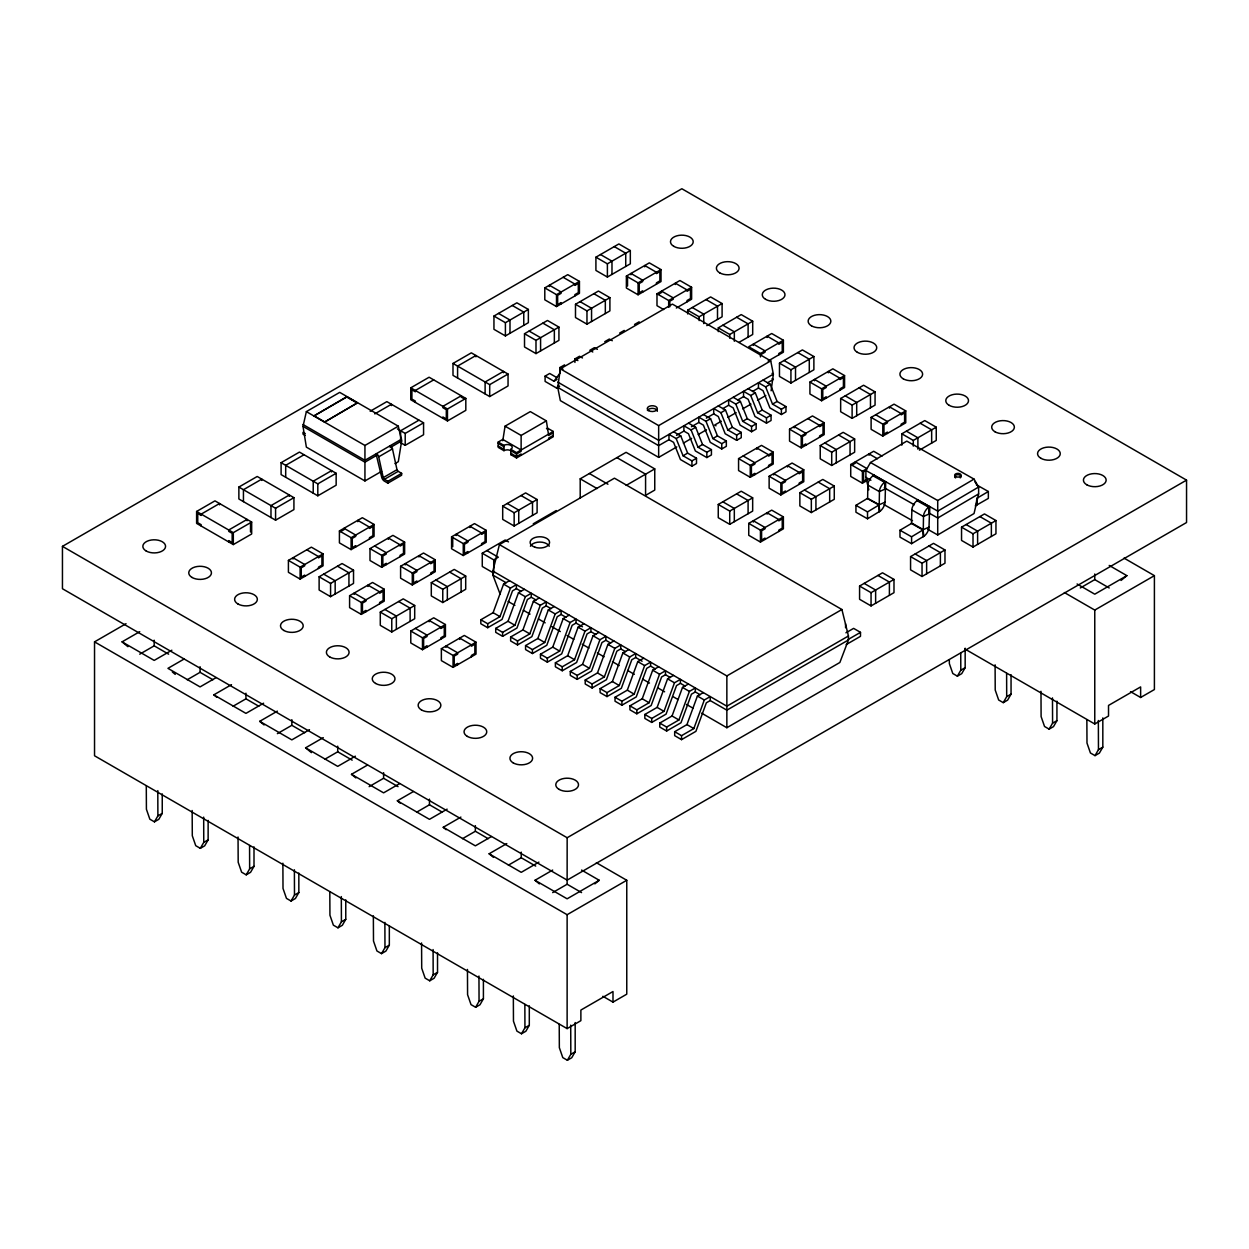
<?xml version="1.0" encoding="UTF-8"?>
<svg xmlns="http://www.w3.org/2000/svg" width="1249" height="1249" viewBox="0 0 1249 1249"><rect width="100%" height="100%" fill="white"/><g stroke="black" fill="none" stroke-linecap="round" stroke-linejoin="round"><path stroke-width="1.5" d="M937.718 534.962L937.718 500.521L974.033 479.101L978.623 487.032L978.623 493.917L974.033 513.542L937.718 534.962L927.632 529.264M867.633 498.32L855.94 505.345L855.94 512.231L867.524 518.788L867.524 511.903L879.218 504.877L879.452 490.56A8.759 4.996 -60.5 0 1 883.792 482.957L885.603 481.63L885.057 502.192L879.249 504.721L867.633 498.32L867.868 484.019A8.759 4.996 -60.5 0 1 872.192 476.4L874.019 475.088M923.838 536.336L923.073 530.013L911.473 523.472L911.911 508.905A8.759 4.996 -60.5 0 1 916.251 501.302L918.062 499.975M911.583 543.69L924.65 535.727A8.759 4.996 -60.5 0 0 928.991 528.108L929.646 506.532L927.835 507.843A8.759 4.996 -60.5 0 0 923.511 515.462L923.276 529.763L911.583 536.789L911.583 543.69L899.983 537.132L899.983 530.247L911.473 523.472M885.057 502.192L884.948 503.222A8.759 4.996 -60.5 0 1 880.607 510.825L867.524 518.788M976.094 505.517L976.859 498.289L988.349 491.513L976.765 484.971M381.632 471.326L364.942 480.943L306.364 447.126L303.007 426.377L306.364 411.624L339.712 392.373L398.306 426.19L401.647 440.944L398.306 461.693L394.965 463.613M553.245 432.794L548.654 435.448L546.359 420.866L530.31 411.608L505.064 426.174L502.769 440.741M676.786 446.923L658.66 457.384L560.348 400.617L557.725 387.377L560.348 368.83L672.43 304.116L770.742 360.883L773.365 374.138L771.117 390.781M500.115 594.118L492.871 575.071L492.871 571.09L499.413 544.611L614.446 478.18L841.904 609.512L848.446 635.991L848.446 639.972L839.874 662.485L726.856 727.73L701.626 713.163M521.192 591.433L516.383 588.638L512.496 590.886L502.036 619.442L487.703 627.716L480.818 623.751L480.818 619.769L493.105 612.681L503.566 584.126L509.498 580.691M480.818 619.769L487.703 623.751L499.99 616.647L510.451 588.092L516.383 584.673L516.383 588.638M536.102 600.035L531.293 597.256L527.421 599.489L516.961 628.044L502.613 636.319L495.728 632.353L495.728 628.372L508.015 621.284L518.476 592.729L524.408 589.309M495.728 628.372L502.613 632.353L514.9 625.265L525.361 596.71L531.293 593.275L531.293 597.256M551.028 608.638L546.203 605.859L542.331 608.107L531.871 636.662L517.523 644.937L510.638 640.956L510.638 636.99L522.925 629.902L533.385 601.347L539.318 597.912M510.638 636.99L517.523 640.956L529.81 633.868L540.271 605.312L546.203 601.893L546.203 605.859M565.938 617.256L561.113 614.477L557.241 616.709L546.781 645.265L532.433 653.539L525.564 649.574L525.564 645.592L537.835 638.504L548.295 609.949L554.228 606.53M525.564 645.592L532.433 649.574L544.72 642.486L555.181 613.93L561.113 610.496L561.113 614.477M582.456 626.795L576.023 623.079L572.151 625.312L561.691 653.867L547.343 662.157L540.474 658.176L540.474 654.211L552.745 647.123L563.205 618.567L569.138 615.133M540.474 654.211L547.343 658.176L559.63 651.088L570.09 622.533L576.023 619.114L576.023 623.079M595.757 634.476L590.933 631.697L587.061 633.93L576.601 662.485L562.269 670.76L555.383 666.794L555.383 662.813L567.655 655.725L578.115 627.17L584.048 623.735M555.383 662.813L562.269 666.794L574.54 659.706L585 631.151L590.933 627.716L590.933 631.697M610.667 643.079L605.843 640.3L601.971 642.532L591.511 671.088L577.179 679.378L570.293 675.397L570.293 671.431L582.565 664.327L593.025 635.772L598.974 632.353M570.293 671.431L577.179 675.397L589.45 668.309L599.91 639.753L605.843 636.319L605.843 640.3M625.577 651.697L620.753 648.902L616.881 651.151L606.421 679.706L592.088 687.98L585.203 683.999L585.203 680.034L597.475 672.946L607.935 644.39L613.884 640.956M585.203 680.034L592.088 683.999L604.36 676.911L614.82 648.356L620.753 644.937L620.753 648.902M642.095 661.221L635.679 657.52L631.791 659.753L621.331 688.308L606.998 696.583L600.113 692.617L600.113 688.636L612.4 681.548L622.861 652.993L628.793 649.574M600.113 688.636L606.998 692.617L619.27 685.529L629.73 656.974L635.679 653.539L635.679 657.52M655.397 668.902L650.588 666.123L646.701 668.371L636.241 696.926L621.908 705.201L615.023 701.22L615.023 697.254L627.31 690.166L637.771 661.611L643.703 658.176M615.023 697.254L621.908 701.22L634.18 694.132L644.64 665.576L650.588 662.157L650.588 666.123M670.307 677.52L665.498 674.741L661.611 676.974L651.151 705.529L636.818 713.803L629.933 709.838L629.933 705.857L642.22 698.769L652.681 670.213L658.613 666.794M629.933 705.857L636.818 709.838L649.105 702.75L659.566 674.195L665.498 670.76L665.498 674.741M685.217 686.123L680.408 683.344L676.536 685.576L666.076 714.131L651.728 722.422L644.843 718.44L644.843 714.475L657.13 707.387L667.591 678.832L673.523 675.397M644.843 714.475L651.728 718.44L664.015 711.352L674.476 682.797L680.408 679.378L680.408 683.344M700.143 694.741L695.318 691.946L691.446 694.194L680.986 722.749L666.638 731.024L659.753 727.059L659.753 723.077L672.04 715.989L682.5 687.434L688.433 683.999M659.753 723.077L666.638 727.059L678.925 719.97L689.386 691.4L695.318 687.98L695.318 691.946M848.446 639.972L726.856 710.166L710.228 700.564L706.356 702.797L695.896 731.352L681.548 739.642L674.679 735.661L674.679 731.695L686.95 724.592L697.41 696.036L703.343 692.617M674.679 731.695L681.548 735.661L693.835 728.573L704.295 700.018L710.228 696.583L710.228 700.564M974.033 479.101L906.79 441.116L870.491 462.52L865.9 470.498L863.559 471.935L863.559 481.208L867.009 479.21L867.009 480.537L862.419 483.191L850.725 476.431L850.725 464.519L873.66 451.264L882.013 456.088M146.289 785.964L146.414 809.274L149.849 819.203L154.439 821.842L157.889 815.894L162.245 813.364L162.245 793.896M162.245 813.364L158.795 819.328L154.439 821.842M192.159 810.507L192.299 835.753L195.734 845.682L200.324 848.336L203.759 842.372L208.13 839.859L208.13 820.39M208.13 839.859L204.68 845.823L200.324 848.336M238.044 837.002L238.184 862.247L241.619 872.177L246.209 874.831L249.644 868.867L254 866.353L254 846.869M254 866.353L250.565 872.317L246.209 874.831M282.883 863.2L283.008 888.445L286.458 898.374L291.048 901.029L294.483 895.065L298.839 892.551L298.839 873.067M298.839 892.551L295.404 898.499L291.048 901.029M329.814 891.927L329.939 915.22L333.374 925.166L337.964 927.804L341.414 921.84L345.77 919.326L345.77 899.858M345.77 919.326L342.335 925.29L337.964 927.804M373.357 915.798L373.498 941.043L376.933 950.973L381.523 953.627L384.973 947.663L389.329 945.15L389.329 925.665M389.329 945.15L385.879 951.114L381.523 953.627M421.569 942.964L421.709 968.209L425.144 978.139L429.734 980.793L433.169 974.829L437.525 972.315L437.525 952.831M437.525 972.315L434.09 978.264L429.734 980.793M467.454 969.443L467.579 994.688L471.029 1004.633L475.619 1007.272L479.054 1001.308L483.41 998.794L483.41 979.325M483.41 998.794L479.975 1004.758L475.619 1007.272M513.339 995.937L513.464 1021.182L516.914 1031.112L521.489 1033.766L524.939 1027.802L529.295 1025.288L529.295 1005.804M529.295 1025.288L525.86 1031.252L521.489 1033.766M559.224 1024.367L559.349 1047.677L562.784 1057.606L567.374 1060.26L570.824 1054.297L575.18 1051.783L575.18 1022.556M575.18 1051.783L571.73 1057.731L567.374 1060.26M949.318 659.691L949.349 663.578L952.784 673.508L957.374 676.162L960.809 670.198L965.165 667.684L965.165 648.2M965.165 667.684L961.73 673.633L957.374 676.162M995.094 664.811L995.219 690.057L998.669 700.002L1003.259 702.641L1006.694 696.692L1011.05 694.163L1011.05 674.694M1011.05 694.163L1007.615 700.127L1003.259 702.641M1040.979 691.306L1041.104 716.551L1044.539 726.481L1049.129 729.135L1052.579 723.171L1056.935 720.657L1056.935 701.189M1056.935 720.657L1053.5 726.621L1049.129 729.135M1086.864 719.736L1086.989 743.046L1090.424 752.975L1095.014 755.629L1098.464 749.665L1102.82 747.152L1102.82 717.925M1102.82 747.152L1099.37 753.116L1095.014 755.629M559.63 386.269L556.57 388.033L545.095 381.413L545.095 376.121L553.978 381.242L559.708 373.513M556.57 388.033L558.865 384.942M594.852 883.886L599.239 880.28L581.566 870.069M1121.04 580.457L1126.879 575.648L1109.206 565.438M879.015 512.012L879.077 505.08L867.431 498.57M923.073 530.013L923.073 536.898M978.623 487.032L937.765 511.122L865.9 470.498L865.9 477.383L868.82 489.842M978.623 493.917L937.765 518.007L929.412 513.277M975.266 505.876L988.349 498.398L988.349 491.513M62.45 546.359L681.845 188.74L1186.55 480.131L1186.55 522.519L567.155 880.123L62.45 588.732L62.45 546.359L567.155 837.736L1186.55 480.131M357.417 403.13L346.785 396.995L313.889 415.979L346.785 396.729L357.417 402.865L324.521 422.115L357.417 402.865M493.948 316.059L516.883 302.82L528.358 309.44L528.358 322.695L505.408 335.934L493.948 329.314L493.948 316.059L505.408 322.695L528.358 309.44M595.914 257.2L618.864 243.945L630.323 250.565L630.323 263.82L607.389 277.059L595.914 270.44L595.914 257.2L607.389 263.82L630.323 250.565M544.798 287.894L567.749 274.655L579.442 281.4L579.442 293.328L556.508 306.567L544.798 299.822L544.798 287.894L556.508 294.655L579.442 281.4M196.608 511.466L214.953 500.865L251.673 522.066L251.673 533.979L233.313 544.58L196.608 523.393L196.608 511.466L233.313 532.652L251.673 522.066M238.871 487.063L257.216 476.478L293.921 497.664L293.921 509.592L275.576 520.177L238.871 498.991L238.871 487.063L275.576 508.265L293.921 497.664M281.103 462.692L299.448 452.091L336.153 473.277L336.153 485.205L317.808 495.806L281.103 474.604L281.103 462.692L317.808 483.878L336.153 473.277M370.172 411.264L386.862 401.632L423.567 422.818L423.567 434.746L405.207 445.331L400.617 442.692L400.617 441.365M410.765 387.83L429.11 377.229L465.815 398.415L465.815 410.343L447.47 420.944L410.765 399.742L410.765 387.83L447.47 409.016L465.815 398.415M452.997 363.443L471.341 352.843L508.046 374.044L508.046 385.957L489.702 396.558L452.997 375.371L452.997 363.443L489.702 384.63L508.046 374.044M304.038 454.745L285.693 465.331L285.693 477.259M374.762 413.903L391.437 404.27L391.437 405.597M433.7 379.883L415.355 390.469L415.355 391.796L411.905 389.813L411.905 399.087L415.355 401.07L415.355 402.397M524.518 333.717L547.468 320.478L558.928 327.097L558.928 340.353L535.993 353.592L524.518 346.972L524.518 333.717L535.993 340.353L558.928 327.097M575.492 304.288L598.443 291.048L609.902 297.668L609.902 310.907L586.968 324.162L575.492 317.543L575.492 304.288L586.968 310.907L609.902 297.668M626.374 276.107L649.324 262.868L661.018 269.612L661.018 281.54L638.083 294.78L626.374 288.035L626.374 276.107L638.083 282.867L661.018 269.612M306.364 411.624L364.942 445.456L398.306 426.19M418.977 420.164L400.617 430.764L400.617 439.507M397.385 428.891L405.207 433.419L423.567 422.818M401.647 439.102L364.942 460.288L303.007 424.519M376.48 455.557L381.726 477.399A4.09 2.357 60 0 0 384.442 481.162L387.893 483.144L401.647 475.198L401.647 473.355L387.893 481.302L384.442 479.304A1.827 1.046 60 0 1 383.24 477.633L378.697 456.822A3.435 1.983 60 0 0 376.417 453.668L376.417 455.51L364.942 462.146L303.007 426.377M390.188 447.564L401.647 440.944M663.672 309.549L656.99 305.693L656.99 293.78L679.924 280.525L691.618 287.286L691.618 299.214L676.333 308.035M658.129 294.436L661.58 292.453M378.697 456.822L392.467 448.875A3.435 1.983 60 0 0 390.188 445.721M656.99 293.78L668.683 300.525L691.618 287.286M545.095 376.121L549.685 373.467L557.085 377.744M560.02 372.811L560.02 367.503L564.595 364.864M574.93 362.429L574.93 358.9L579.52 356.246L582.471 357.963M604.75 341.68L609.34 339.041L612.291 340.743M619.66 333.077L624.25 330.423M634.57 324.459L639.16 321.82M602.877 996.28L612.994 1002.12L612.994 991.534L580.879 1010.066L580.879 1020.667L567.124 1028.614L94.534 755.77L94.534 641.861L126.024 623.688M383.24 477.633L396.995 469.686L392.467 448.875M553.978 381.242L557.038 379.477M384.442 479.304L398.212 471.357L401.647 473.355M687.684 313.952L687.684 310.174L710.619 296.934L722.094 303.554L722.094 316.793L706.793 325.63M127.913 646.685L122.074 641.861L139.732 631.666M687.684 310.174L699.143 316.793L722.094 303.554M288.41 560.395L311.36 547.156L323.054 553.9L323.054 565.828L300.119 579.068L288.41 572.307L288.41 560.395L300.119 567.155L323.054 553.9M339.416 530.95L362.351 517.711L374.06 524.455L374.06 536.383L351.11 549.622L339.416 542.878L339.416 530.95L351.11 537.71L374.06 524.455M340.555 531.606L344.006 529.623L344.006 528.296L355.7 535.056L355.7 536.383L352.265 538.366L352.265 547.64L355.7 545.657L355.7 546.984M511.575 451.248A4.871 2.81 0 0 0 503.925 450.67L498.195 447.361L498.195 442.068L502.769 439.414L521.13 450.015M139.732 654.179L154.189 645.842L168.631 654.179M505.064 426.174L521.13 435.448L546.359 420.866M718.284 331.625L718.284 327.847L741.219 314.592L752.694 321.212L752.694 334.467L738.924 342.413M171.847 650.214L154.189 660.409L122.074 641.861M510.81 449.343L516.54 452.653L553.245 431.467L553.245 436.76L516.54 457.961L510.81 454.652L510.81 449.343A4.871 2.81 0 0 0 510.81 445.378A4.871 2.81 0 0 0 503.925 445.378L498.195 442.068M553.245 435.448L548.654 438.087L548.654 439.414M718.284 327.847L729.759 334.467L752.694 321.212M319.12 576.788L342.054 563.549L353.529 570.168L353.529 583.408L330.579 596.663L319.12 590.028L319.12 576.788L330.579 583.408L353.529 570.168M370.001 548.608L392.935 535.368L404.629 542.113L404.629 554.041L381.694 567.28L370.001 560.52L370.001 548.608L381.694 555.368L404.629 542.113M184.009 659.082L167.944 668.356L200.059 686.903L216.124 677.629M187.225 679.753L200.059 672.337L212.908 679.753M783.388 340.259L771.695 333.514L748.744 346.754L760.454 353.514L783.388 340.259L783.388 352.187L768.088 361.008M761.593 354.17L765.028 352.187L765.028 350.86L753.334 344.1L753.334 345.427M502.691 506.142L525.626 492.902L537.101 499.522L537.101 512.761L514.151 526.016L502.691 519.381L502.691 506.142L514.151 512.761L537.101 499.522M349.595 595.711L372.545 582.471L384.239 589.231L384.239 601.144L361.304 614.399L349.595 607.639L349.595 595.711L361.304 602.471L384.239 589.231M400.601 566.281L423.536 553.026L435.245 559.786L435.245 571.699L412.295 584.954L400.601 578.193L400.601 566.281L412.295 573.026L435.245 559.786M451.576 536.851L474.511 523.596L486.22 530.357L486.22 542.269L463.27 555.524L451.576 548.764L451.576 536.851L463.27 543.596L486.22 530.357M560.348 368.83L658.66 425.597L770.742 360.883M779.47 363.162L802.404 349.923L813.88 356.543L813.88 369.782L790.929 383.037L779.47 376.417L779.47 363.162L790.929 369.782L813.88 356.543M580.207 498.086L580.207 478.82L626.077 452.325L654.757 468.89L654.757 490.076L645.577 495.369L645.577 474.183L616.912 457.634M216.748 697.254L213.829 694.85L231.502 684.655M673.57 431.748L680.752 435.901L687.637 453.122L696.505 458.242L696.505 463.535L691.93 466.189L680.455 459.554L673.57 442.349L668.98 439.695L658.66 445.659L557.725 387.377M676.521 435.339L683.89 431.092L688.48 433.731L695.365 450.951L706.84 457.571L711.43 454.933L711.43 449.624L702.547 444.503L695.662 427.283L688.48 423.13M691.431 426.736L698.8 422.474L703.39 425.128L710.275 442.349L721.75 448.969L726.34 446.315L726.34 441.022L717.457 435.901L710.572 418.68L703.39 414.527M706.341 418.118L713.71 413.872L718.3 416.51L725.185 433.731L736.66 440.351L741.25 437.712L741.25 432.404L732.367 427.283L725.497 410.062L718.3 405.925M722.734 408.657L728.635 405.254L733.21 407.908L740.095 425.128L751.57 431.748L756.16 429.094L756.16 423.801L747.292 418.68L740.407 401.46L733.21 397.307M737.644 400.055L743.545 396.651L748.135 399.29L755.005 416.51L766.48 423.146L771.07 420.491L771.07 415.199L762.202 410.062L755.317 392.857L748.135 388.704M752.554 391.452L758.455 388.033L763.045 390.687L769.915 407.908L781.39 414.527L785.98 411.873L785.98 406.581L777.112 401.46L770.227 384.239L763.045 380.086M767.464 382.834L773.365 379.431L772.054 378.666M668.98 439.695L668.98 434.402L676.162 438.54L680.752 435.901M683.89 431.092L683.89 425.784L691.087 429.937L695.662 427.283M698.8 422.474L698.8 417.182L705.997 421.319L710.572 418.68M713.71 413.872L713.71 408.564L720.907 412.716L725.497 410.062M728.635 405.254L728.635 399.961L735.817 404.114L740.407 401.46M743.545 396.651L743.545 391.343L750.727 395.496L755.317 392.857M758.455 388.033L758.455 382.74L765.637 386.893L770.227 384.239M380.289 612.119L403.24 598.864L414.699 605.484L414.699 618.739L391.764 631.978L380.289 625.359L380.289 612.119L391.764 618.739L414.699 605.484M431.295 582.674L454.23 569.419L465.705 576.054L465.705 589.294L442.771 602.533L431.295 595.914L431.295 582.674L442.771 589.294L465.705 576.054M482.27 553.245L493.73 559.864L493.73 573.104L482.27 566.484L482.27 553.245L505.205 539.99L508.484 541.894M533.261 523.799L556.211 510.56M683.39 443.114L691.618 438.352M698.222 434.543L706.466 429.781M721.298 421.225L714.693 425.035L716.005 425.784M727.886 417.416L736.129 412.654M742.718 408.86L750.961 404.098M757.55 400.289L765.793 395.527M233.095 706.231L245.944 698.816L258.793 706.231M493.73 559.864L498.32 557.21L486.86 550.59M626.155 485.408L654.757 468.89M809.93 382.085L832.864 368.83L844.574 375.59L844.574 387.502L821.623 400.757L809.93 393.997L809.93 382.085L821.623 388.829L844.574 375.59M676.162 438.54L683.047 455.76L687.637 453.122M691.087 429.937L697.957 447.158L702.547 444.503M705.997 421.319L712.867 438.54L717.457 435.901M720.907 412.716L727.792 429.937L732.367 427.283M735.817 404.114L742.702 421.319L747.292 418.68M750.727 395.496L757.612 412.716L762.202 410.062M765.637 386.893L772.522 404.114L777.112 401.46M263.617 703.187L245.944 713.382L213.829 694.85M683.047 455.76L691.93 460.881L696.505 458.242M697.957 447.158L706.84 452.279L711.43 449.624M712.867 438.54L721.75 443.66L726.34 441.022M727.792 429.937L736.66 435.058L741.25 432.404M742.702 421.319L751.57 426.455L756.16 423.801M757.612 412.716L766.48 417.837L771.07 415.199M772.522 404.114L781.39 409.235L785.98 406.581M410.78 631.042L433.731 617.802L445.425 624.547L445.425 636.475L422.49 649.714L410.78 642.954L410.78 631.042L422.49 637.802L445.425 624.547M264.085 724.951L259.714 721.329L277.372 711.134M840.655 398.493L863.59 385.238L875.065 391.874L875.065 405.113L852.115 418.353L840.655 411.733L840.655 398.493L852.115 405.113L875.065 391.874M738.565 458.617L761.5 445.378L773.209 452.138L773.209 464.05L750.259 477.29L738.565 470.545L738.565 458.617L750.259 465.377L773.209 452.138M789.54 429.188L812.475 415.948L824.184 422.708L824.184 434.621L801.234 447.86L789.54 441.116L789.54 429.188L801.234 435.948L824.184 422.708M277.372 733.647L291.829 725.31L304.678 732.726M441.365 648.699L464.3 635.444L476.01 642.205L476.01 654.133L453.059 667.372L441.365 660.612L441.365 648.699L453.059 655.444L476.01 642.205M309.487 729.681L291.829 739.876L259.714 721.329M718.253 504.455L741.203 491.216L752.663 497.836L752.663 511.091L729.728 524.33L718.253 517.711L718.253 504.455L729.728 511.075L752.663 497.836M820.234 445.581L843.169 432.341L854.644 438.961L854.644 452.216L831.709 465.455L820.234 458.836L820.234 445.581L831.709 452.216L854.644 438.961M769.134 476.275L792.085 463.036L803.778 469.78L803.778 481.708L780.844 494.947L769.134 488.203L769.134 476.275L780.844 483.035L803.778 469.78M871.115 417.4L894.05 404.161L905.759 410.905L905.759 422.833L882.809 436.073L871.115 429.328L871.115 417.4L882.809 424.16L905.759 410.905M311.438 752.647L305.599 747.823L323.257 737.628M324.865 759.22L337.714 751.804L352.171 760.141M799.86 492.684L822.794 479.444L834.27 486.064L834.27 499.303L811.335 512.558L799.86 505.939L799.86 492.684L811.335 499.303L834.27 486.064M901.825 445.159L901.825 433.809L924.775 420.57L936.25 427.189L936.25 440.429L919.42 450.155M748.744 523.393L771.695 510.138L783.388 516.899L783.388 528.811L760.454 542.066L748.744 535.306L748.744 523.393L760.454 530.138L783.388 516.899M851.865 465.174L855.315 463.192L855.315 461.865L867.009 468.625L862.419 471.263L850.725 464.519M355.372 756.176L337.714 766.371L305.599 747.823M901.825 433.809L913.3 440.429L936.25 427.189M355.856 777.924L351.469 774.318L367.534 765.044M369.142 786.636L383.599 778.283L398.041 786.636M399.649 783.591L383.599 792.85L351.469 774.318M400.273 803.216L397.354 800.796L413.419 791.538M416.635 812.193L429.469 804.778L442.318 812.193M447.142 809.149L429.469 819.344L397.354 800.796M859.577 586.046L882.512 572.807L893.987 579.427L893.987 592.666L871.053 605.921L859.577 599.286L859.577 586.046L871.053 592.666L893.987 579.427M910.568 556.601L933.518 543.362L944.978 549.982L944.978 563.221L922.043 576.476L910.568 569.856L910.568 556.601L922.043 563.221L944.978 549.982M961.543 527.172L984.493 513.932L995.953 520.552L995.953 533.791L973.018 547.046L961.543 540.427L961.543 527.172L973.018 533.791L995.953 520.552M446.158 829.695L443.239 827.291L460.897 817.096M499.413 544.611L726.856 675.928L841.904 609.512M462.505 838.688L475.354 831.272L488.203 838.688M491.419 836.565L475.354 845.838L443.239 827.291M845.932 632.806L853.613 628.372L860.499 632.353L860.499 636.319L846.151 644.609M848.446 635.991L726.856 706.185L492.871 571.09M848.212 639.441L860.499 632.353M493.496 857.392L489.124 853.785L506.782 843.59M508.39 865.167L521.239 857.751L535.696 866.103M538.897 862.122L521.239 872.333L489.124 853.785M539.381 883.886L535.009 880.28L552.667 870.069M552.667 892.598L567.124 884.245L567.155 837.736M1080.307 587.967L1094.764 579.614L1109.206 587.967M599.239 880.28L567.124 898.812L535.009 880.28M1126.879 575.648L1094.764 594.181L1077.091 583.986M94.534 641.861L567.124 914.705L626.764 880.28L626.764 994.173L612.994 1002.12M1064.382 592.541L1094.764 610.074L1154.404 575.648L1154.404 689.542L1140.634 697.488L1130.517 691.649M964.806 648.949L1094.764 723.983L1108.519 716.036L1108.519 705.435L1140.634 686.903L1140.634 697.488M885.151 489.062L879.343 491.591L867.758 485.034M929.194 513.948L923.401 516.477L911.801 509.935M929.1 527.094L923.292 529.623L911.708 523.066M870.491 462.52L937.718 500.521M873.785 475.213L885.369 481.771L885.369 488.656L884.62 482.333L873.02 475.791M917.828 500.115L929.428 506.672L929.428 513.558L928.663 507.235L917.078 500.677M865.9 477.383L870.912 480.225M884.276 487.781L914.362 504.783M883.933 504.565L912.504 520.708M855.94 505.345L867.524 511.903M899.983 530.247L911.583 536.789M614.274 246.599L625.733 253.219L625.733 266.459M706.028 299.573L717.504 306.192L717.504 319.447M736.629 317.246L748.104 323.866L748.104 337.121M797.814 352.577L809.29 359.197L809.29 372.436M859 387.893L870.475 394.512L870.475 407.767M920.185 423.224L931.66 429.843L931.66 443.083M600.504 254.546L611.979 261.166L611.979 274.405M692.274 307.519L703.733 314.139L703.733 323.6M722.874 325.193L734.334 331.812L734.334 341.274M784.06 360.524L795.519 367.144L795.519 380.383M845.23 395.839L856.705 402.459L856.705 415.714M906.415 431.17L917.89 437.79L917.89 449.14M661.58 291.126L673.273 297.887L673.273 299.214L669.839 301.196L669.839 306.754M875.705 414.746L887.399 421.506L887.399 422.833L883.964 424.816L883.964 434.09L887.399 432.107L887.399 433.434M1124.022 558.1L1154.404 575.648M772.054 373.373L773.365 374.138L658.66 440.351L557.725 382.085M593.853 293.702L605.328 300.322L605.328 313.561M838.579 434.995L850.054 441.615L850.054 454.855M979.903 516.586L991.363 523.206L991.363 536.446M563.158 277.294L574.852 284.054L574.852 285.381L578.303 283.398L578.303 292.656L574.852 294.655L574.852 295.982M807.884 418.602L819.594 425.347L819.594 426.674L823.029 424.691L823.029 433.965L819.594 435.948L819.594 437.275M877.423 458.742L869.07 453.918L869.07 455.245M580.082 301.649L591.558 308.269L591.558 321.508M824.824 442.942L836.284 449.562L836.284 462.801M966.133 524.533L977.608 531.153L977.608 544.392M597.381 349.345L594.43 347.644L589.84 350.298L592.791 351.999M512.293 305.474L523.768 312.094L523.768 325.333M542.878 323.132L554.353 329.752L554.353 342.991M818.22 482.083L829.679 488.718L829.679 501.957M928.928 546.016L940.388 552.636L940.388 565.875M498.538 313.421L509.998 320.041L509.998 333.28M529.108 331.079L540.583 337.698L540.583 350.938M804.45 490.03L815.925 496.665L815.925 509.904M915.158 553.963L926.633 560.582L926.633 573.822M574.93 358.9L577.881 360.602M743.155 455.979L754.849 462.723L754.849 464.05L751.414 466.033L751.414 475.307L754.849 473.324L754.849 474.651M560.02 367.503L562.971 369.22M736.613 493.87L748.089 500.49L748.089 513.729M877.922 575.446L889.397 582.081L889.397 595.32M722.843 501.817L734.318 508.437L734.318 521.676M864.167 583.392L875.627 590.028L875.627 603.267M546.5 428.61A4.871 2.81 0 0 0 547.515 428.157L553.245 431.467M464.675 399.087L461.224 397.104L461.224 395.777L442.88 406.362L442.88 407.689L446.315 409.688L446.315 418.946L442.88 416.963L442.88 418.29M589.372 473.527L607.935 484.237M580.207 478.82L597.069 488.562M498.195 443.395L503.925 446.705M510.81 450.67L516.54 453.98L521.13 451.342L521.13 435.448M498.195 446.034L503.925 449.343M510.81 453.325L516.54 456.634L521.13 453.98L521.13 455.307M521.036 495.541L532.511 502.176L532.511 515.415M507.266 503.488L518.741 510.123L518.741 523.362M313.889 415.714L324.521 421.85M305.302 433.622L303.007 432.295L303.007 434.137L305.302 435.464M492.871 575.071L506.173 582.752M503.566 584.126L510.451 588.092M518.476 592.729L525.361 596.71M533.385 601.347L540.271 605.312M548.295 609.949L555.181 613.93M563.205 618.567L570.09 622.533M578.115 627.17L585 631.151M593.025 635.772L599.91 639.753M607.935 644.39L614.82 648.356M622.861 652.993L629.73 656.974M637.771 661.611L644.64 665.576M652.681 670.213L659.566 674.195M667.591 678.832L674.476 682.797M682.5 687.434L689.386 691.4M697.41 696.036L704.295 700.018M508.171 601.472L514.9 605.359M523.3 610.215L530.029 614.102M538.444 618.958L545.173 622.845M551.902 626.717L560.317 631.572M567.046 635.46L573.775 639.347M582.19 644.203L588.919 648.09M597.334 652.946L604.063 656.833M612.463 661.689L619.192 665.576M627.607 670.432L634.336 674.319M642.751 679.175L649.48 683.062M657.895 687.918L664.624 691.79M673.024 696.645L678.082 699.565M686.482 704.42L693.211 708.308M449.64 572.073L461.115 578.693L461.115 591.948M493.105 612.681L499.99 616.647M508.015 621.284L514.9 625.265M522.925 629.902L529.81 633.868M537.835 638.504L544.72 642.486M552.745 647.123L559.63 651.088M567.655 655.725L574.54 659.706M582.565 664.327L589.45 668.309M597.475 672.946L604.36 676.911M612.4 681.548L619.27 685.529M627.31 690.166L634.18 694.132M642.22 698.769L649.105 702.75M657.13 707.387L664.015 711.352M672.04 715.989L678.925 719.97M686.95 724.592L693.835 728.573M435.885 580.02L447.345 586.64L447.345 599.895M374.575 545.954L386.284 552.714L386.284 554.041L382.834 556.024L382.834 565.297L386.284 563.315L386.284 564.626M337.464 566.187L348.939 572.823L348.939 586.062M398.65 601.518L410.125 608.138L410.125 621.393M306.77 549.794L318.464 556.554L318.464 557.881L321.914 555.883L321.914 565.157L318.464 567.155L318.464 568.467M323.694 574.134L335.169 580.769L335.169 594.009M384.879 609.465L396.355 616.085L396.355 629.34M415.371 628.388L427.064 635.148L427.064 636.475L423.63 638.458L423.63 647.731L427.064 645.749L427.064 647.06M596.382 862.731L626.764 880.28M567.124 884.245L581.566 892.598M172.331 671.962L175.25 674.382M976.531 485.143L976.421 484.253A8.759 4.996 -60.5 0 0 974.844 481.973M879.015 505.127L879.78 511.434M1098.355 720.501L1098.464 749.665M1052.485 697.91L1052.579 723.171M1006.616 673.352L1006.694 696.692M960.746 652.696L960.809 670.198M570.715 1025.132L570.824 1054.297M524.861 1004.477L524.939 1027.802M478.96 976.047L479.054 1001.308M433.091 949.552L433.169 974.829M384.879 922.386L384.973 947.663M341.32 896.579L341.414 921.84M294.389 869.788L294.483 895.065M249.566 845.542L249.644 868.867M203.681 817.111L203.759 842.372M157.796 790.617L157.889 815.894M1094.764 573.994L1094.764 579.614M1094.764 610.074L1094.764 723.983M976.859 498.289L976.859 505.189M973.018 533.791L973.018 547.046M922.043 563.221L922.043 576.476M913.3 440.429L913.3 446.112M901.169 425.487L901.169 424.16L904.604 422.178L904.604 412.904L901.169 414.887L901.169 413.56L889.46 406.799L889.46 408.126M882.809 424.16L882.809 436.073M871.053 592.666L871.053 605.921M862.419 471.263L862.419 483.191M852.115 405.113L852.115 418.353M845.573 623.751L845.573 627.716M839.984 390.156L839.984 388.829L843.418 386.847L843.418 377.573L839.984 379.555L839.984 378.244L828.29 371.484L828.29 372.811M831.709 452.216L831.709 465.455M826.214 398.103L826.214 396.776L822.779 398.774L822.779 389.501L826.214 387.502L826.214 386.191L814.52 379.431L814.52 380.758M821.623 388.829L821.623 400.757M811.335 499.303L811.335 512.558M805.824 445.222L805.824 443.895L802.389 445.877L802.389 436.604L805.824 434.621L805.824 433.294L794.13 426.549L794.13 427.861M801.234 435.948L801.234 447.86M799.188 484.362L799.188 483.035L802.639 481.037L802.639 471.779L799.188 473.761L799.188 472.434L787.495 465.674L787.495 467.001M790.929 369.782L790.929 383.037M785.434 492.309L785.434 490.982L781.983 492.965L781.983 483.691L785.434 481.708L785.434 480.381L773.724 473.621L773.724 474.948M781.39 409.235L781.39 414.527M780.844 483.035L780.844 494.947M778.798 354.841L778.798 353.514L782.249 351.531L782.249 342.257L778.798 344.24L778.798 342.913L767.105 336.153L767.105 337.48M778.798 531.465L778.798 530.138L782.249 528.155L782.249 518.881L778.798 520.864L778.798 519.553L767.105 512.793L767.105 514.12M768.619 466.704L768.619 465.377L772.054 463.395L772.054 454.121L768.619 456.104L768.619 454.777L756.91 448.032L756.91 449.343M766.48 417.837L766.48 423.146M765.028 539.412L765.028 538.085L761.593 540.083L761.593 530.809L765.028 528.811L765.028 527.5L753.334 520.739L753.334 522.066M760.454 353.514L760.454 356.917M760.454 530.138L760.454 542.066M751.57 426.455L751.57 431.748M750.259 465.377L750.259 477.29M736.66 435.058L736.66 440.351M729.759 334.467L729.759 338.245M729.728 511.075L729.728 524.33M726.856 675.928L726.856 727.73M721.75 443.66L721.75 448.969M706.84 452.279L706.84 457.571M699.143 316.793L699.143 320.587M691.93 460.881L691.93 466.189M687.044 301.852L687.044 300.525L690.478 298.542L690.478 289.268L687.044 291.267L687.044 289.94L675.334 283.18L675.334 284.507M681.548 735.661L681.548 739.642M668.683 300.525L668.683 307.348M666.638 727.059L666.638 731.024M658.66 425.597L658.66 457.384M656.428 284.194L656.428 282.867L659.878 280.869L659.878 271.611L656.428 273.593L656.428 272.266L644.734 265.506L644.734 266.833M651.728 718.44L651.728 722.422M642.673 292.141L642.673 290.814L639.223 292.797L639.223 283.523L642.673 281.54L642.673 280.213L630.964 273.453L630.964 274.78M638.083 282.867L638.083 294.78M636.818 709.838L636.818 713.803M627.529 276.763L627.529 286.037M621.908 701.22L621.908 705.201M607.389 263.82L607.389 277.059M606.998 692.617L606.998 696.583M592.088 683.999L592.088 687.98M586.968 310.907L586.968 324.162M577.179 675.397L577.179 679.378M567.124 914.705L567.124 1028.614M562.269 666.794L562.269 670.76M561.098 303.929L561.098 302.601L557.647 304.584L557.647 295.31L561.098 293.328L561.098 292.001L549.388 285.24L549.388 286.567M556.508 294.655L556.508 306.567M547.515 428.157L547.515 429.484M547.343 658.176L547.343 662.157M535.993 340.353L535.993 353.592M532.433 649.574L532.433 653.539M521.239 852.13L521.239 857.751M517.523 640.956L517.523 644.937M516.54 452.653L516.54 457.961M514.151 512.761L514.151 526.016M505.408 322.695L505.408 335.934M503.925 445.378L503.925 450.67M503.472 372.717L503.472 371.39L485.112 381.991L485.112 393.903M502.613 632.353L502.613 636.319M489.702 384.63L489.702 396.558M487.703 623.751L487.703 627.716M481.63 544.923L481.63 543.596L485.065 541.613L485.065 532.339L481.63 534.322L481.63 533.011L469.921 526.251L469.921 527.578M475.931 356.824L475.931 355.497L457.587 366.098L457.587 378.01M475.354 825.636L475.354 831.272M471.419 656.771L471.419 655.444L474.854 653.461L474.854 644.187L471.419 646.186L471.419 644.859L459.71 638.098L459.71 639.426M467.86 552.87L467.86 551.543L464.425 553.526L464.425 544.267L467.86 542.269L467.86 540.958L456.166 534.197L456.166 535.524M463.27 543.596L463.27 555.524M457.649 664.718L457.649 663.391L454.214 665.389L454.214 656.115L457.649 654.133L457.649 652.805L445.955 646.045L445.955 647.372M453.059 655.444L453.059 667.372M452.716 537.507L452.716 546.781M447.47 409.016L447.47 420.944M442.771 589.294L442.771 602.533M440.835 639.113L440.835 637.802L444.269 635.803L444.269 626.545L440.835 628.528L440.835 627.201L429.141 620.441L429.141 621.768M430.655 574.353L430.655 573.026L434.09 571.043L434.09 561.769L430.655 563.752L430.655 562.44L418.946 555.68L418.946 557.007M429.469 799.141L429.469 804.778M422.49 637.802L422.49 649.714M416.885 582.299L416.885 580.972L413.45 582.955L413.45 573.697L416.885 571.699L416.885 570.387L405.191 563.627L405.191 564.954M412.295 573.026L412.295 584.954M405.207 433.419L405.207 445.331M400.055 556.679L400.055 555.368L403.489 553.369L403.489 544.096L400.055 546.094L400.055 544.767L388.345 538.007L388.345 539.334M391.764 618.739L391.764 631.978M387.893 481.302L387.893 483.144M383.599 772.663L383.599 778.283M381.694 555.368L381.694 567.28M379.649 603.798L379.649 602.471L383.1 600.488L383.1 591.214L379.649 593.197L379.649 591.87L367.955 585.125L367.955 586.452M369.47 539.037L369.47 537.71L372.905 535.712L372.905 526.453L369.47 528.436L369.47 527.109L357.76 520.349L357.76 521.676M365.895 611.745L365.895 610.418L362.444 612.4L362.444 603.126L365.895 601.144L365.895 599.817L354.185 593.072L354.185 594.399M364.942 445.456L364.942 480.943M361.304 602.471L361.304 614.399M351.11 537.71L351.11 549.622M337.714 746.168L337.714 751.804M331.563 471.95L331.563 470.639L313.218 481.224L313.218 493.152M330.579 583.408L330.579 596.663M317.808 483.878L317.808 495.806M304.709 576.413L304.709 575.102L301.259 577.085L301.259 567.811L304.709 565.828L304.709 564.501L293 557.741L293 559.068M300.119 567.155L300.119 579.068M291.829 719.674L291.829 725.31M289.331 496.337L289.331 495.01L270.986 505.611L270.986 517.539M275.576 508.265L275.576 520.177M261.806 480.443L261.806 479.116L243.446 489.717L243.446 501.645M250.518 522.722L250.518 531.996M247.083 520.739L247.083 519.412L228.723 530.013L228.723 531.34L232.173 533.323L232.173 542.597L228.723 540.598L228.723 541.925M245.944 693.195L245.944 698.816M233.313 532.652L233.313 544.58M219.543 504.846L219.543 503.519L201.198 514.12L201.198 515.447L197.748 513.448L197.748 522.722L201.198 524.705L201.198 526.032M200.059 666.701L200.059 672.337M154.189 640.206L154.189 645.842M954.658 476.572A3.247 1.873 0 0 1 959.107 474.823A3.247 1.873 0 0 1 960.216 477.867M955.626 477.899A3.247 1.873 0 0 1 954.782 477.056M647.435 410.531A5.027 2.904 0 0 1 652.946 408.392A5.027 2.904 0 0 1 657.317 411.28M530.435 546.235A9.727 5.62 0 0 1 539.833 542.066A9.727 5.62 0 0 1 549.232 546.235M398.212 471.357A1.827 1.046 60 0 1 396.995 469.686M511.575 454.058A4.871 2.81 0 0 1 510.81 454.652M673.82 246.365A11.35 6.557 0 0 0 692.82 243.414A11.35 6.557 0 0 0 678.91 235.39A11.35 6.557 0 0 0 673.82 246.365M719.705 272.844A11.35 6.557 0 0 0 738.705 269.909A11.35 6.557 0 0 0 724.795 261.884A11.35 6.557 0 0 0 719.705 272.844M146.18 550.996A11.35 6.557 0 0 0 165.18 548.046A11.35 6.557 0 0 0 151.27 540.021A11.35 6.557 0 0 0 146.18 550.996M192.065 577.475A11.35 6.557 0 0 0 211.065 574.54A11.35 6.557 0 0 0 197.155 566.515A11.35 6.557 0 0 0 192.065 577.475M237.95 603.97A11.35 6.557 0 0 0 256.951 601.034A11.35 6.557 0 0 0 243.04 592.994A11.35 6.557 0 0 0 237.95 603.97M283.835 630.464A11.35 6.557 0 0 0 302.82 627.513A11.35 6.557 0 0 0 288.925 619.488A11.35 6.557 0 0 0 283.835 630.464M329.705 656.943A11.35 6.557 0 0 0 348.705 654.008A11.35 6.557 0 0 0 334.794 645.983A11.35 6.557 0 0 0 329.705 656.943M513.23 762.905A11.35 6.557 0 0 0 532.23 759.97A11.35 6.557 0 0 0 518.335 751.945A11.35 6.557 0 0 0 513.23 762.905M559.115 789.399A11.35 6.557 0 0 0 578.115 786.464A11.35 6.557 0 0 0 564.205 778.424A11.35 6.557 0 0 0 559.115 789.399M995 431.779A11.35 6.557 0 0 0 1013.985 428.844A11.35 6.557 0 0 0 1000.09 420.819A11.35 6.557 0 0 0 995 431.779M949.115 405.301A11.35 6.557 0 0 0 968.116 402.365A11.35 6.557 0 0 0 954.205 394.325A11.35 6.557 0 0 0 949.115 405.301M811.475 325.833A11.35 6.557 0 0 0 830.46 322.882A11.35 6.557 0 0 0 816.565 314.857A11.35 6.557 0 0 0 811.475 325.833M1086.755 484.768A11.35 6.557 0 0 0 1105.755 481.833A11.35 6.557 0 0 0 1091.845 473.793A11.35 6.557 0 0 0 1086.755 484.768M1040.87 458.274A11.35 6.557 0 0 0 1059.87 455.339A11.35 6.557 0 0 0 1045.959 447.314A11.35 6.557 0 0 0 1040.87 458.274M467.36 736.41A11.35 6.557 0 0 0 486.361 733.475A11.35 6.557 0 0 0 472.45 725.45A11.35 6.557 0 0 0 467.36 736.41M421.475 709.932A11.35 6.557 0 0 0 440.475 706.981A11.35 6.557 0 0 0 426.565 698.956A11.35 6.557 0 0 0 421.475 709.932M857.345 352.312A11.35 6.557 0 0 0 876.345 349.377A11.35 6.557 0 0 0 862.434 341.352A11.35 6.557 0 0 0 857.345 352.312M903.23 378.806A11.35 6.557 0 0 0 922.23 375.871A11.35 6.557 0 0 0 908.32 367.846A11.35 6.557 0 0 0 903.23 378.806M375.59 683.437A11.35 6.557 0 0 0 394.59 680.502A11.35 6.557 0 0 0 380.68 672.462A11.35 6.557 0 0 0 375.59 683.437M765.59 299.338A11.35 6.557 0 0 0 784.591 296.403A11.35 6.557 0 0 0 770.68 288.378A11.35 6.557 0 0 0 765.59 299.338M955.626 476.572A3.247 1.873 0 0 0 961.043 475.697A3.247 1.873 0 0 0 957.031 473.433A3.247 1.873 0 0 0 955.626 476.572M648.731 410.687A5.027 2.904 0 0 0 657.146 409.375A5.027 2.904 0 0 0 650.994 405.816A5.027 2.904 0 0 0 648.731 410.687M534.978 547.249A9.727 5.62 0 0 0 549.576 542.394A9.727 5.62 0 0 0 534.978 537.523A9.727 5.62 0 0 0 534.978 547.249"/></g></svg>
